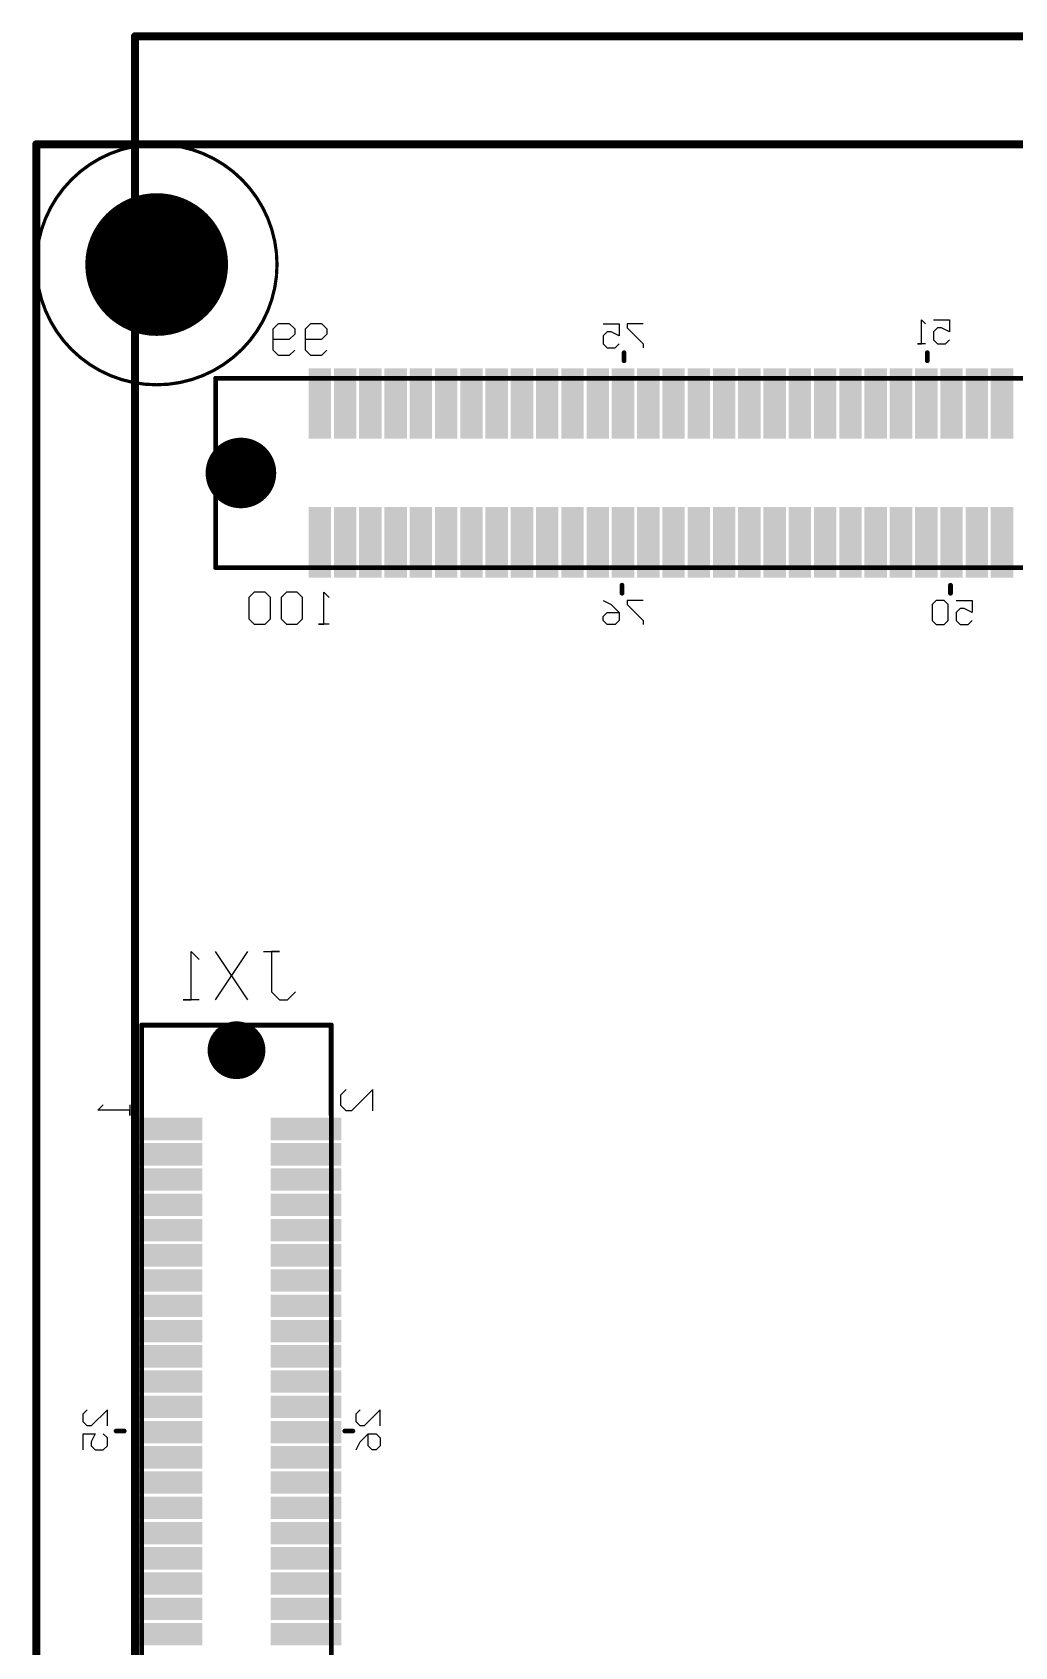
# Model space of a CAD drawing. Header units: millimetres. Extents: x 38 to 445, y 25 to 285.
# Drawn here: x 191.7 to 222.8, y 134 to 185.1 of the extents above; entities that cross this region are included whole.
import ezdxf

# ---------------------------------------------------------------- set-up
doc = ezdxf.new("R2010")
doc.units = ezdxf.units.MM
for name, color, linetype in [('BottomLayer', 5, 'Continuous'), ('BottomOverlay', 54, 'Continuous'), ('BottomPaste', 16, 'Continuous'), ('BottomSolder', 6, 'Continuous'), ('DrillDrawing', 1, 'Continuous'), ('InternalPlane1', 76, 'Continuous'), ('InternalPlane2', 16, 'Continuous'), ('Mechanical12', 56, 'Continuous'), ('Mechanical13', 56, 'Continuous'), ('Mechanical8', 56, 'Continuous'), ('MultiLayer', 9, 'Continuous'), ('PadHoleLayer', 156, 'Continuous'), ('TopLayer', 1, 'Continuous'), ('TopSolder', 216, 'Continuous')]:
    doc.layers.add(name, color=color, linetype=linetype)

# ---------------------------------------------------------------- blocks, each defined once
blk = doc.blocks.new('P___Z__SOM_B_10')
at = {"layer": 'BottomLayer'}
for points, const_width in [([(50.622, -72.898, 1), (51.003, -72.898, 1)], 0.381), ([(50.381, -91.186, 1), (50.965, -91.186, 1)], 0.584), ([(57.15, -97.79, 1), (49.53, -97.79, 1)], 0.102), ([(52.261, -97.79, 1), (54.419, -97.79, 1)], 2.159), ([(49.505, -97.79, 1), (49.555, -97.79, 1)], 0.0508), ([(57.125, -97.79, 1), (57.175, -97.79, 1)], 0.0508)]:
    blk.add_lwpolyline(points, format="xyb", close=True, dxfattribs=dict(at, const_width=const_width))
for points in [[(49.629, -54.654), (49.629, -54.146), (47.597, -54.654), (47.597, -54.146)], [(54.029, -54.654), (54.029, -54.146), (51.997, -54.654), (51.997, -54.146)], [(49.629, -55.454), (49.629, -54.946), (47.597, -55.454), (47.597, -54.946)], [(54.029, -55.454), (54.029, -54.946), (51.997, -55.454), (51.997, -54.946)], [(49.629, -56.254), (49.629, -55.746), (47.597, -56.254), (47.597, -55.746)], [(54.029, -56.254), (54.029, -55.746), (51.997, -56.254), (51.997, -55.746)], [(49.629, -57.054), (49.629, -56.546), (47.597, -57.054), (47.597, -56.546)], [(54.029, -57.054), (54.029, -56.546), (51.997, -57.054), (51.997, -56.546)], [(49.629, -57.854), (49.629, -57.346), (47.597, -57.854), (47.597, -57.346)], [(54.029, -57.854), (54.029, -57.346), (51.997, -57.854), (51.997, -57.346)], [(49.629, -58.654), (49.629, -58.146), (47.597, -58.654), (47.597, -58.146)], [(54.029, -58.654), (54.029, -58.146), (51.997, -58.654), (51.997, -58.146)], [(49.629, -59.454), (49.629, -58.946), (47.597, -59.454), (47.597, -58.946)], [(54.029, -59.454), (54.029, -58.946), (51.997, -59.454), (51.997, -58.946)], [(49.629, -60.254), (49.629, -59.746), (47.597, -60.254), (47.597, -59.746)], [(54.029, -60.254), (54.029, -59.746), (51.997, -60.254), (51.997, -59.746)], [(49.629, -61.054), (49.629, -60.546), (47.597, -61.054), (47.597, -60.546)], [(54.029, -61.054), (54.029, -60.546), (51.997, -61.054), (51.997, -60.546)], [(49.629, -61.854), (49.629, -61.346), (47.597, -61.854), (47.597, -61.346)], [(54.029, -61.854), (54.029, -61.346), (51.997, -61.854), (51.997, -61.346)], [(49.629, -62.654), (49.629, -62.146), (47.597, -62.654), (47.597, -62.146)], [(54.029, -62.654), (54.029, -62.146), (51.997, -62.654), (51.997, -62.146)], [(49.629, -63.454), (49.629, -62.946), (47.597, -63.454), (47.597, -62.946)], [(54.029, -63.454), (54.029, -62.946), (51.997, -63.454), (51.997, -62.946)], [(49.629, -64.254), (49.629, -63.746), (47.597, -64.254), (47.597, -63.746)], [(54.029, -64.254), (54.029, -63.746), (51.997, -64.254), (51.997, -63.746)], [(49.629, -65.054), (49.629, -64.546), (47.597, -65.054), (47.597, -64.546)], [(54.029, -65.054), (54.029, -64.546), (51.997, -65.054), (51.997, -64.546)], [(49.629, -65.854), (49.629, -65.346), (47.597, -65.854), (47.597, -65.346)], [(54.029, -65.854), (54.029, -65.346), (51.997, -65.854), (51.997, -65.346)], [(49.629, -66.654), (49.629, -66.146), (47.597, -66.654), (47.597, -66.146)], [(54.029, -66.654), (54.029, -66.146), (51.997, -66.654), (51.997, -66.146)], [(49.629, -67.454), (49.629, -66.946), (47.597, -67.454), (47.597, -66.946)], [(54.029, -67.454), (54.029, -66.946), (51.997, -67.454), (51.997, -66.946)], [(49.629, -68.254), (49.629, -67.746), (47.597, -68.254), (47.597, -67.746)], [(54.029, -68.254), (54.029, -67.746), (51.997, -68.254), (51.997, -67.746)], [(49.629, -69.054), (49.629, -68.546), (47.597, -69.054), (47.597, -68.546)], [(54.029, -69.054), (54.029, -68.546), (51.997, -69.054), (51.997, -68.546)], [(49.629, -69.854), (49.629, -69.346), (47.597, -69.854), (47.597, -69.346)], [(54.029, -69.854), (54.029, -69.346), (51.997, -69.854), (51.997, -69.346)], [(49.629, -70.654), (49.629, -70.146), (47.597, -70.654), (47.597, -70.146)], [(54.029, -70.654), (54.029, -70.146), (51.997, -70.654), (51.997, -70.146)], [(26.321, -90.002), (26.829, -90.002), (26.321, -87.97), (26.829, -87.97)], [(27.121, -90.002), (27.629, -90.002), (27.121, -87.97), (27.629, -87.97)], [(27.921, -90.002), (28.429, -90.002), (27.921, -87.97), (28.429, -87.97)], [(28.721, -90.002), (29.229, -90.002), (28.721, -87.97), (29.229, -87.97)], [(29.521, -90.002), (30.029, -90.002), (29.521, -87.97), (30.029, -87.97)], [(30.321, -90.002), (30.829, -90.002), (30.321, -87.97), (30.829, -87.97)], [(31.121, -90.002), (31.629, -90.002), (31.121, -87.97), (31.629, -87.97)], [(31.921, -90.002), (32.429, -90.002), (31.921, -87.97), (32.429, -87.97)], [(32.721, -90.002), (33.229, -90.002), (32.721, -87.97), (33.229, -87.97)], [(33.521, -90.002), (34.029, -90.002), (33.521, -87.97), (34.029, -87.97)], [(34.321, -90.002), (34.829, -90.002), (34.321, -87.97), (34.829, -87.97)], [(35.121, -90.002), (35.629, -90.002), (35.121, -87.97), (35.629, -87.97)], [(35.921, -90.002), (36.429, -90.002), (35.921, -87.97), (36.429, -87.97)], [(36.721, -90.002), (37.229, -90.002), (36.721, -87.97), (37.229, -87.97)], [(37.521, -90.002), (38.029, -90.002), (37.521, -87.97), (38.029, -87.97)], [(38.321, -90.002), (38.829, -90.002), (38.321, -87.97), (38.829, -87.97)], [(39.121, -90.002), (39.629, -90.002), (39.121, -87.97), (39.629, -87.97)], [(39.921, -90.002), (40.429, -90.002), (39.921, -87.97), (40.429, -87.97)], [(40.721, -90.002), (41.229, -90.002), (40.721, -87.97), (41.229, -87.97)], [(41.521, -90.002), (42.029, -90.002), (41.521, -87.97), (42.029, -87.97)], [(42.321, -90.002), (42.829, -90.002), (42.321, -87.97), (42.829, -87.97)], [(43.121, -90.002), (43.629, -90.002), (43.121, -87.97), (43.629, -87.97)], [(43.921, -90.002), (44.429, -90.002), (43.921, -87.97), (44.429, -87.97)], [(44.721, -90.002), (45.229, -90.002), (44.721, -87.97), (45.229, -87.97)], [(45.521, -90.002), (46.029, -90.002), (45.521, -87.97), (46.029, -87.97)], [(46.321, -90.002), (46.829, -90.002), (46.321, -87.97), (46.829, -87.97)], [(47.121, -90.002), (47.629, -90.002), (47.121, -87.97), (47.629, -87.97)], [(47.921, -90.002), (48.429, -90.002), (47.921, -87.97), (48.429, -87.97)], [(26.321, -94.402), (26.829, -94.402), (26.321, -92.37), (26.829, -92.37)], [(27.121, -94.402), (27.629, -94.402), (27.121, -92.37), (27.629, -92.37)], [(27.921, -94.402), (28.429, -94.402), (27.921, -92.37), (28.429, -92.37)], [(28.721, -94.402), (29.229, -94.402), (28.721, -92.37), (29.229, -92.37)], [(29.521, -94.402), (30.029, -94.402), (29.521, -92.37), (30.029, -92.37)], [(30.321, -94.402), (30.829, -94.402), (30.321, -92.37), (30.829, -92.37)], [(31.121, -94.402), (31.629, -94.402), (31.121, -92.37), (31.629, -92.37)], [(31.921, -94.402), (32.429, -94.402), (31.921, -92.37), (32.429, -92.37)], [(32.721, -94.402), (33.229, -94.402), (32.721, -92.37), (33.229, -92.37)], [(33.521, -94.402), (34.029, -94.402), (33.521, -92.37), (34.029, -92.37)], [(34.321, -94.402), (34.829, -94.402), (34.321, -92.37), (34.829, -92.37)], [(35.121, -94.402), (35.629, -94.402), (35.121, -92.37), (35.629, -92.37)], [(35.921, -94.402), (36.429, -94.402), (35.921, -92.37), (36.429, -92.37)], [(36.721, -94.402), (37.229, -94.402), (36.721, -92.37), (37.229, -92.37)], [(37.521, -94.402), (38.029, -94.402), (37.521, -92.37), (38.029, -92.37)], [(38.321, -94.402), (38.829, -94.402), (38.321, -92.37), (38.829, -92.37)], [(39.121, -94.402), (39.629, -94.402), (39.121, -92.37), (39.629, -92.37)], [(39.921, -94.402), (40.429, -94.402), (39.921, -92.37), (40.429, -92.37)], [(40.721, -94.402), (41.229, -94.402), (40.721, -92.37), (41.229, -92.37)], [(41.521, -94.402), (42.029, -94.402), (41.521, -92.37), (42.029, -92.37)], [(42.321, -94.402), (42.829, -94.402), (42.321, -92.37), (42.829, -92.37)], [(43.121, -94.402), (43.629, -94.402), (43.121, -92.37), (43.629, -92.37)], [(43.921, -94.402), (44.429, -94.402), (43.921, -92.37), (44.429, -92.37)], [(44.721, -94.402), (45.229, -94.402), (44.721, -92.37), (45.229, -92.37)], [(45.521, -94.402), (46.029, -94.402), (45.521, -92.37), (46.029, -92.37)], [(46.321, -94.402), (46.829, -94.402), (46.321, -92.37), (46.829, -92.37)], [(47.121, -94.402), (47.629, -94.402), (47.121, -92.37), (47.629, -92.37)], [(47.921, -94.402), (48.429, -94.402), (47.921, -92.37), (48.429, -92.37)]]:
    blk.add_solid(points, dxfattribs=at)
at = {"layer": 'BottomOverlay'}
for p, q in [((46.266, -60.361), (46.393, -60.234)), ((46.393, -60.234), (46.52, -60.234)), ((46.52, -60.234), (46.647, -60.361)), ((47.028, -60.234), (46.901, -60.488)), ((55.029, -60.234), (54.902, -60.361)), ((55.283, -60.234), (55.029, -60.234)), ((55.41, -60.361), (55.283, -60.234)), ((55.664, -60.234), (55.664, -60.742)), ((46.266, -60.615), (46.266, -60.361)), ((46.393, -60.742), (46.266, -60.615)), ((46.647, -60.742), (46.393, -60.742)), ((46.647, -60.361), (46.647, -60.742)), ((46.901, -60.488), (46.647, -60.742)), ((54.902, -60.361), (54.902, -60.615)), ((54.902, -60.615), (55.029, -60.742)), ((55.283, -60.742), (55.41, -60.488)), ((55.664, -60.742), (55.283, -60.742)), ((55.41, -60.488), (55.41, -60.361)), ((46.266, -60.996), (46.266, -61.504)), ((46.266, -61.504), (46.774, -60.996)), ((46.774, -60.996), (46.901, -60.996)), ((46.901, -60.996), (47.028, -61.123)), ((47.028, -61.377), (46.901, -61.504)), ((47.028, -61.123), (47.028, -61.377)), ((54.902, -60.996), (54.902, -61.504)), ((54.902, -61.504), (55.41, -60.996)), ((55.41, -60.996), (55.537, -60.996)), ((55.537, -60.996), (55.664, -61.123)), ((55.664, -61.377), (55.537, -61.504)), ((55.664, -61.123), (55.664, -61.377)), ((46.495, -70.976), (46.495, -71.653)), ((46.495, -71.653), (47.172, -70.976)), ((47.172, -70.976), (47.341, -70.976)), ((47.341, -70.976), (47.511, -71.146)), ((54.191, -71.171), (54.191, -70.832)), ((54.191, -70.832), (54.191, -71.002)), ((54.191, -71.002), (55.207, -71.002)), ((55.207, -71.002), (55.038, -71.171)), ((47.511, -71.484), (47.341, -71.653)), ((47.511, -71.146), (47.511, -71.484)), ((49.2, -74.498), (48.946, -74.752)), ((49.454, -74.498), (49.2, -74.498)), ((49.708, -74.752), (49.454, -74.498)), ((50.469, -76.022), (51.485, -74.498)), ((51.485, -76.022), (50.469, -74.498)), ((51.993, -74.498), (52.501, -74.498)), ((52.501, -74.498), (52.247, -74.498)), ((52.247, -74.498), (52.247, -76.022)), ((49.708, -76.022), (49.708, -74.752)), ((49.961, -76.022), (49.454, -76.022)), ((49.454, -76.022), (49.708, -76.022)), ((52.247, -76.022), (51.993, -75.768)), ((27.65, -86.385), (27.523, -86.512)), ((27.904, -86.385), (27.65, -86.385)), ((28.031, -86.512), (27.904, -86.385)), ((28.412, -86.385), (28.285, -86.512)), ((28.666, -86.385), (28.412, -86.385)), ((28.793, -86.512), (28.666, -86.385)), ((37.937, -86.512), (37.937, -86.385)), ((38.699, -86.512), (38.826, -86.385)), ((38.826, -86.385), (39.08, -86.385)), ((39.08, -86.385), (39.207, -86.512)), ((47.879, -86.398), (48.218, -86.398)), ((48.218, -86.398), (48.048, -86.398)), ((48.048, -86.398), (48.048, -87.414)), ((48.895, -86.398), (48.725, -86.567)), ((49.233, -86.398), (48.895, -86.398)), ((49.403, -86.567), (49.233, -86.398)), ((49.91, -86.398), (49.741, -86.567)), ((50.249, -86.398), (49.91, -86.398)), ((50.418, -86.567), (50.249, -86.398)), ((27.523, -87.147), (27.523, -86.766)), ((27.523, -86.766), (27.777, -86.893)), ((27.777, -86.893), (27.904, -86.893)), ((27.904, -86.893), (28.031, -86.766)), ((28.031, -86.766), (28.031, -86.512)), ((28.285, -86.512), (28.285, -87.02)), ((28.793, -87.02), (28.793, -86.512)), ((38.445, -87.02), (37.937, -86.512)), ((38.699, -86.766), (38.699, -86.512)), ((38.953, -87.02), (38.699, -86.766)), ((39.08, -86.766), (38.699, -86.766)), ((39.207, -86.639), (39.08, -86.766)), ((39.207, -86.512), (39.207, -86.639)), ((48.725, -86.567), (48.725, -87.244)), ((49.403, -87.244), (49.403, -86.567)), ((49.741, -86.567), (49.741, -87.244)), ((50.418, -87.244), (50.418, -86.567)), ((28.031, -87.147), (27.523, -87.147)), ((28.285, -87.02), (28.412, -87.147)), ((28.412, -87.147), (28.666, -87.147)), ((28.666, -87.147), (28.793, -87.02)), ((37.937, -87.147), (38.445, -87.147)), ((38.445, -87.147), (38.445, -87.02)), ((39.207, -87.147), (38.953, -87.02)), ((48.048, -87.414), (47.879, -87.244)), ((48.725, -87.244), (48.895, -87.414)), ((48.895, -87.414), (49.233, -87.414)), ((49.233, -87.414), (49.403, -87.244)), ((49.741, -87.244), (49.91, -87.414)), ((49.91, -87.414), (50.249, -87.414)), ((50.249, -87.414), (50.418, -87.244)), ((47.955, -95.076), (48.124, -94.907)), ((48.124, -94.907), (48.463, -94.907)), ((48.463, -94.907), (48.632, -95.076)), ((48.632, -95.076), (48.632, -95.753)), ((48.971, -95.076), (49.14, -94.907)), ((49.14, -94.907), (49.479, -94.907)), ((49.479, -94.907), (49.648, -95.076)), ((49.648, -95.076), (49.648, -95.753)), ((28.361, -95.275), (28.234, -95.402)), ((28.615, -95.275), (28.361, -95.275)), ((28.742, -95.402), (28.615, -95.275)), ((28.742, -95.656), (28.742, -95.402)), ((28.996, -95.275), (29.25, -95.275)), ((29.25, -95.275), (29.123, -95.275)), ((29.123, -95.275), (29.123, -96.037)), ((37.937, -95.275), (37.937, -95.148)), ((38.445, -95.783), (37.937, -95.275)), ((38.826, -95.148), (38.699, -95.275)), ((38.699, -95.91), (38.699, -95.529)), ((38.699, -95.529), (38.953, -95.656)), ((39.08, -95.148), (38.826, -95.148)), ((39.207, -95.275), (39.08, -95.148)), ((39.08, -95.656), (39.207, -95.529)), ((39.207, -95.529), (39.207, -95.275)), ((47.955, -95.584), (48.124, -95.415)), ((47.955, -95.753), (47.955, -95.584)), ((48.124, -95.415), (48.632, -95.415)), ((48.971, -95.584), (49.14, -95.415)), ((48.971, -95.753), (48.971, -95.584)), ((49.14, -95.415), (49.648, -95.415)), ((28.234, -96.037), (28.234, -95.656)), ((28.234, -95.656), (28.488, -95.783)), ((28.742, -96.037), (28.234, -96.037)), ((28.488, -95.783), (28.615, -95.783)), ((28.615, -95.783), (28.742, -95.656)), ((29.123, -96.037), (28.996, -95.91)), ((37.937, -95.91), (38.445, -95.91)), ((38.445, -95.91), (38.445, -95.783)), ((39.207, -95.91), (38.699, -95.91)), ((38.953, -95.656), (39.08, -95.656)), ((48.124, -95.923), (47.955, -95.753)), ((48.463, -95.923), (48.124, -95.923)), ((48.632, -95.753), (48.463, -95.923)), ((49.14, -95.923), (48.971, -95.753)), ((49.479, -95.923), (49.14, -95.923)), ((49.648, -95.753), (49.479, -95.923))]:
    blk.add_line(p, q, dxfattribs=at)
for points, const_width in [([(57.15, 0), (57.15, -101.6)], 0.254), ([(47.384, -60.833), (47.13, -60.833)], 0.152), ([(54.623, -60.833), (54.369, -60.833)], 0.152), ([(47.816, -70.841), (47.816, -73.685)], 0.152), ([(53.813, -70.866), (53.813, -73.685)], 0.152), ([(53.813, -73.685), (47.816, -73.685)], 0.152), ([(28.208, -87.376), (28.208, -87.63)], 0.152), ([(38.608, -87.376), (38.608, -87.63)], 0.152), ([(51.475, -88.189), (48.743, -88.189)], 0.152), ([(51.475, -88.189), (51.475, -94.186)], 0.152), ([(51.475, -94.186), (48.768, -94.186)], 0.152), ([(28.942, -94.742), (28.942, -94.996)], 0.152), ([(38.542, -94.742), (38.542, -94.996)], 0.152), ([(57.15, -101.6), (0, -101.6)], 0.254)]:
    blk.add_lwpolyline(points, dxfattribs=dict(at, const_width=const_width))
for points, const_width in [([(47.092, -60.833, 1), (47.168, -60.833, 1)], 0.0762), ([(47.346, -60.833, 1), (47.422, -60.833, 1)], 0.0762), ([(54.331, -60.833, 1), (54.407, -60.833, 1)], 0.0762), ([(54.585, -60.833, 1), (54.661, -60.833, 1)], 0.0762), ([(47.777, -70.841, 1), (47.854, -70.841, 1)], 0.0762), ([(53.775, -70.866, 1), (53.851, -70.866, 1)], 0.0762), ([(47.777, -73.685, 1), (47.854, -73.685, 1)], 0.0762), ([(47.777, -73.685, 1), (47.854, -73.685, 1)], 0.0762), ([(53.775, -73.685, 1), (53.851, -73.685, 1)], 0.0762), ([(53.775, -73.685, 1), (53.851, -73.685, 1)], 0.0762), ([(28.17, -87.376, 1), (28.246, -87.376, 1)], 0.0762), ([(38.57, -87.376, 1), (38.646, -87.376, 1)], 0.0762), ([(28.17, -87.63, 1), (28.246, -87.63, 1)], 0.0762), ([(38.57, -87.63, 1), (38.646, -87.63, 1)], 0.0762), ([(48.705, -88.189, 1), (48.781, -88.189, 1)], 0.0762), ([(51.437, -88.189, 1), (51.513, -88.189, 1)], 0.0762), ([(51.437, -88.189, 1), (51.513, -88.189, 1)], 0.0762), ([(48.73, -94.186, 1), (48.806, -94.186, 1)], 0.0762), ([(51.437, -94.186, 1), (51.513, -94.186, 1)], 0.0762), ([(51.437, -94.186, 1), (51.513, -94.186, 1)], 0.0762), ([(28.904, -94.742, 1), (28.98, -94.742, 1)], 0.0762), ([(28.904, -94.996, 1), (28.98, -94.996, 1)], 0.0762), ([(38.504, -94.742, 1), (38.58, -94.742, 1)], 0.0762), ([(38.504, -94.996, 1), (38.58, -94.996, 1)], 0.0762), ([(57.086, -101.6, 1), (57.214, -101.6, 1)], 0.127), ([(57.086, -101.6, 1), (57.214, -101.6, 1)], 0.127)]:
    blk.add_lwpolyline(points, format="xyb", close=True, dxfattribs=dict(at, const_width=const_width))
at = {"layer": 'BottomPaste'}
for points in [[(49.629, -54.654), (49.629, -54.146), (47.597, -54.654), (47.597, -54.146)], [(54.029, -54.654), (54.029, -54.146), (51.997, -54.654), (51.997, -54.146)], [(49.629, -55.454), (49.629, -54.946), (47.597, -55.454), (47.597, -54.946)], [(54.029, -55.454), (54.029, -54.946), (51.997, -55.454), (51.997, -54.946)], [(49.629, -56.254), (49.629, -55.746), (47.597, -56.254), (47.597, -55.746)], [(54.029, -56.254), (54.029, -55.746), (51.997, -56.254), (51.997, -55.746)], [(49.629, -57.054), (49.629, -56.546), (47.597, -57.054), (47.597, -56.546)], [(54.029, -57.054), (54.029, -56.546), (51.997, -57.054), (51.997, -56.546)], [(49.629, -57.854), (49.629, -57.346), (47.597, -57.854), (47.597, -57.346)], [(54.029, -57.854), (54.029, -57.346), (51.997, -57.854), (51.997, -57.346)], [(49.629, -58.654), (49.629, -58.146), (47.597, -58.654), (47.597, -58.146)], [(54.029, -58.654), (54.029, -58.146), (51.997, -58.654), (51.997, -58.146)], [(49.629, -59.454), (49.629, -58.946), (47.597, -59.454), (47.597, -58.946)], [(54.029, -59.454), (54.029, -58.946), (51.997, -59.454), (51.997, -58.946)], [(49.629, -60.254), (49.629, -59.746), (47.597, -60.254), (47.597, -59.746)], [(54.029, -60.254), (54.029, -59.746), (51.997, -60.254), (51.997, -59.746)], [(49.629, -61.054), (49.629, -60.546), (47.597, -61.054), (47.597, -60.546)], [(54.029, -61.054), (54.029, -60.546), (51.997, -61.054), (51.997, -60.546)], [(49.629, -61.854), (49.629, -61.346), (47.597, -61.854), (47.597, -61.346)], [(54.029, -61.854), (54.029, -61.346), (51.997, -61.854), (51.997, -61.346)], [(49.629, -62.654), (49.629, -62.146), (47.597, -62.654), (47.597, -62.146)], [(54.029, -62.654), (54.029, -62.146), (51.997, -62.654), (51.997, -62.146)], [(49.629, -63.454), (49.629, -62.946), (47.597, -63.454), (47.597, -62.946)], [(54.029, -63.454), (54.029, -62.946), (51.997, -63.454), (51.997, -62.946)], [(49.629, -64.254), (49.629, -63.746), (47.597, -64.254), (47.597, -63.746)], [(54.029, -64.254), (54.029, -63.746), (51.997, -64.254), (51.997, -63.746)], [(49.629, -65.054), (49.629, -64.546), (47.597, -65.054), (47.597, -64.546)], [(54.029, -65.054), (54.029, -64.546), (51.997, -65.054), (51.997, -64.546)], [(49.629, -65.854), (49.629, -65.346), (47.597, -65.854), (47.597, -65.346)], [(54.029, -65.854), (54.029, -65.346), (51.997, -65.854), (51.997, -65.346)], [(49.629, -66.654), (49.629, -66.146), (47.597, -66.654), (47.597, -66.146)], [(54.029, -66.654), (54.029, -66.146), (51.997, -66.654), (51.997, -66.146)], [(49.629, -67.454), (49.629, -66.946), (47.597, -67.454), (47.597, -66.946)], [(54.029, -67.454), (54.029, -66.946), (51.997, -67.454), (51.997, -66.946)], [(49.629, -68.254), (49.629, -67.746), (47.597, -68.254), (47.597, -67.746)], [(54.029, -68.254), (54.029, -67.746), (51.997, -68.254), (51.997, -67.746)], [(49.629, -69.054), (49.629, -68.546), (47.597, -69.054), (47.597, -68.546)], [(54.029, -69.054), (54.029, -68.546), (51.997, -69.054), (51.997, -68.546)], [(49.629, -69.854), (49.629, -69.346), (47.597, -69.854), (47.597, -69.346)], [(54.029, -69.854), (54.029, -69.346), (51.997, -69.854), (51.997, -69.346)], [(49.629, -70.654), (49.629, -70.146), (47.597, -70.654), (47.597, -70.146)], [(54.029, -70.654), (54.029, -70.146), (51.997, -70.654), (51.997, -70.146)], [(26.321, -90.002), (26.829, -90.002), (26.321, -87.97), (26.829, -87.97)], [(27.121, -90.002), (27.629, -90.002), (27.121, -87.97), (27.629, -87.97)], [(27.921, -90.002), (28.429, -90.002), (27.921, -87.97), (28.429, -87.97)], [(28.721, -90.002), (29.229, -90.002), (28.721, -87.97), (29.229, -87.97)], [(29.521, -90.002), (30.029, -90.002), (29.521, -87.97), (30.029, -87.97)], [(30.321, -90.002), (30.829, -90.002), (30.321, -87.97), (30.829, -87.97)], [(31.121, -90.002), (31.629, -90.002), (31.121, -87.97), (31.629, -87.97)], [(31.921, -90.002), (32.429, -90.002), (31.921, -87.97), (32.429, -87.97)], [(32.721, -90.002), (33.229, -90.002), (32.721, -87.97), (33.229, -87.97)], [(33.521, -90.002), (34.029, -90.002), (33.521, -87.97), (34.029, -87.97)], [(34.321, -90.002), (34.829, -90.002), (34.321, -87.97), (34.829, -87.97)], [(35.121, -90.002), (35.629, -90.002), (35.121, -87.97), (35.629, -87.97)], [(35.921, -90.002), (36.429, -90.002), (35.921, -87.97), (36.429, -87.97)], [(36.721, -90.002), (37.229, -90.002), (36.721, -87.97), (37.229, -87.97)], [(37.521, -90.002), (38.029, -90.002), (37.521, -87.97), (38.029, -87.97)], [(38.321, -90.002), (38.829, -90.002), (38.321, -87.97), (38.829, -87.97)], [(39.121, -90.002), (39.629, -90.002), (39.121, -87.97), (39.629, -87.97)], [(39.921, -90.002), (40.429, -90.002), (39.921, -87.97), (40.429, -87.97)], [(40.721, -90.002), (41.229, -90.002), (40.721, -87.97), (41.229, -87.97)], [(41.521, -90.002), (42.029, -90.002), (41.521, -87.97), (42.029, -87.97)], [(42.321, -90.002), (42.829, -90.002), (42.321, -87.97), (42.829, -87.97)], [(43.121, -90.002), (43.629, -90.002), (43.121, -87.97), (43.629, -87.97)], [(43.921, -90.002), (44.429, -90.002), (43.921, -87.97), (44.429, -87.97)], [(44.721, -90.002), (45.229, -90.002), (44.721, -87.97), (45.229, -87.97)], [(45.521, -90.002), (46.029, -90.002), (45.521, -87.97), (46.029, -87.97)], [(46.321, -90.002), (46.829, -90.002), (46.321, -87.97), (46.829, -87.97)], [(47.121, -90.002), (47.629, -90.002), (47.121, -87.97), (47.629, -87.97)], [(47.921, -90.002), (48.429, -90.002), (47.921, -87.97), (48.429, -87.97)], [(26.321, -94.402), (26.829, -94.402), (26.321, -92.37), (26.829, -92.37)], [(27.121, -94.402), (27.629, -94.402), (27.121, -92.37), (27.629, -92.37)], [(27.921, -94.402), (28.429, -94.402), (27.921, -92.37), (28.429, -92.37)], [(28.721, -94.402), (29.229, -94.402), (28.721, -92.37), (29.229, -92.37)], [(29.521, -94.402), (30.029, -94.402), (29.521, -92.37), (30.029, -92.37)], [(30.321, -94.402), (30.829, -94.402), (30.321, -92.37), (30.829, -92.37)], [(31.121, -94.402), (31.629, -94.402), (31.121, -92.37), (31.629, -92.37)], [(31.921, -94.402), (32.429, -94.402), (31.921, -92.37), (32.429, -92.37)], [(32.721, -94.402), (33.229, -94.402), (32.721, -92.37), (33.229, -92.37)], [(33.521, -94.402), (34.029, -94.402), (33.521, -92.37), (34.029, -92.37)], [(34.321, -94.402), (34.829, -94.402), (34.321, -92.37), (34.829, -92.37)], [(35.121, -94.402), (35.629, -94.402), (35.121, -92.37), (35.629, -92.37)], [(35.921, -94.402), (36.429, -94.402), (35.921, -92.37), (36.429, -92.37)], [(36.721, -94.402), (37.229, -94.402), (36.721, -92.37), (37.229, -92.37)], [(37.521, -94.402), (38.029, -94.402), (37.521, -92.37), (38.029, -92.37)], [(38.321, -94.402), (38.829, -94.402), (38.321, -92.37), (38.829, -92.37)], [(39.121, -94.402), (39.629, -94.402), (39.121, -92.37), (39.629, -92.37)], [(39.921, -94.402), (40.429, -94.402), (39.921, -92.37), (40.429, -92.37)], [(40.721, -94.402), (41.229, -94.402), (40.721, -92.37), (41.229, -92.37)], [(41.521, -94.402), (42.029, -94.402), (41.521, -92.37), (42.029, -92.37)], [(42.321, -94.402), (42.829, -94.402), (42.321, -92.37), (42.829, -92.37)], [(43.121, -94.402), (43.629, -94.402), (43.121, -92.37), (43.629, -92.37)], [(43.921, -94.402), (44.429, -94.402), (43.921, -92.37), (44.429, -92.37)], [(44.721, -94.402), (45.229, -94.402), (44.721, -92.37), (45.229, -92.37)], [(45.521, -94.402), (46.029, -94.402), (45.521, -92.37), (46.029, -92.37)], [(46.321, -94.402), (46.829, -94.402), (46.321, -92.37), (46.829, -92.37)], [(47.121, -94.402), (47.629, -94.402), (47.121, -92.37), (47.629, -92.37)], [(47.921, -94.402), (48.429, -94.402), (47.921, -92.37), (48.429, -92.37)]]:
    blk.add_solid(points, dxfattribs=at)
at = {"layer": 'BottomSolder'}
for points, const_width in [([(50.571, -72.898, 1), (51.054, -72.898, 1)], 0.483), ([(50.33, -91.186, 1), (51.016, -91.186, 1)], 0.686), ([(52.21, -97.79, 1), (54.47, -97.79, 1)], 2.261)]:
    blk.add_lwpolyline(points, format="xyb", close=True, dxfattribs=dict(at, const_width=const_width))
for points in [[(49.73, -54.756), (49.73, -54.044), (47.495, -54.756), (47.495, -54.044)], [(54.13, -54.756), (54.13, -54.044), (51.895, -54.756), (51.895, -54.044)], [(49.73, -55.556), (49.73, -54.844), (47.495, -55.556), (47.495, -54.844)], [(54.13, -55.556), (54.13, -54.844), (51.895, -55.556), (51.895, -54.844)], [(49.73, -56.356), (49.73, -55.644), (47.495, -56.356), (47.495, -55.644)], [(54.13, -56.356), (54.13, -55.644), (51.895, -56.356), (51.895, -55.644)], [(49.73, -57.156), (49.73, -56.444), (47.495, -57.156), (47.495, -56.444)], [(54.13, -57.156), (54.13, -56.444), (51.895, -57.156), (51.895, -56.444)], [(49.73, -57.956), (49.73, -57.244), (47.495, -57.956), (47.495, -57.244)], [(54.13, -57.956), (54.13, -57.244), (51.895, -57.956), (51.895, -57.244)], [(49.73, -58.756), (49.73, -58.044), (47.495, -58.756), (47.495, -58.044)], [(54.13, -58.756), (54.13, -58.044), (51.895, -58.756), (51.895, -58.044)], [(49.73, -59.556), (49.73, -58.844), (47.495, -59.556), (47.495, -58.844)], [(54.13, -59.556), (54.13, -58.844), (51.895, -59.556), (51.895, -58.844)], [(49.73, -60.356), (49.73, -59.644), (47.495, -60.356), (47.495, -59.644)], [(54.13, -60.356), (54.13, -59.644), (51.895, -60.356), (51.895, -59.644)], [(49.73, -61.156), (49.73, -60.444), (47.495, -61.156), (47.495, -60.444)], [(54.13, -61.156), (54.13, -60.444), (51.895, -61.156), (51.895, -60.444)], [(49.73, -61.956), (49.73, -61.244), (47.495, -61.956), (47.495, -61.244)], [(54.13, -61.956), (54.13, -61.244), (51.895, -61.956), (51.895, -61.244)], [(49.73, -62.756), (49.73, -62.044), (47.495, -62.756), (47.495, -62.044)], [(54.13, -62.756), (54.13, -62.044), (51.895, -62.756), (51.895, -62.044)], [(49.73, -63.556), (49.73, -62.844), (47.495, -63.556), (47.495, -62.844)], [(54.13, -63.556), (54.13, -62.844), (51.895, -63.556), (51.895, -62.844)], [(49.73, -64.356), (49.73, -63.644), (47.495, -64.356), (47.495, -63.644)], [(54.13, -64.356), (54.13, -63.644), (51.895, -64.356), (51.895, -63.644)], [(49.73, -65.156), (49.73, -64.444), (47.495, -65.156), (47.495, -64.444)], [(54.13, -65.156), (54.13, -64.444), (51.895, -65.156), (51.895, -64.444)], [(49.73, -65.956), (49.73, -65.244), (47.495, -65.956), (47.495, -65.244)], [(54.13, -65.956), (54.13, -65.244), (51.895, -65.956), (51.895, -65.244)], [(49.73, -66.756), (49.73, -66.044), (47.495, -66.756), (47.495, -66.044)], [(54.13, -66.756), (54.13, -66.044), (51.895, -66.756), (51.895, -66.044)], [(49.73, -67.556), (49.73, -66.844), (47.495, -67.556), (47.495, -66.844)], [(54.13, -67.556), (54.13, -66.844), (51.895, -67.556), (51.895, -66.844)], [(49.73, -68.356), (49.73, -67.644), (47.495, -68.356), (47.495, -67.644)], [(54.13, -68.356), (54.13, -67.644), (51.895, -68.356), (51.895, -67.644)], [(49.73, -69.156), (49.73, -68.444), (47.495, -69.156), (47.495, -68.444)], [(54.13, -69.156), (54.13, -68.444), (51.895, -69.156), (51.895, -68.444)], [(49.73, -69.956), (49.73, -69.244), (47.495, -69.956), (47.495, -69.244)], [(54.13, -69.956), (54.13, -69.244), (51.895, -69.956), (51.895, -69.244)], [(49.73, -70.756), (49.73, -70.044), (47.495, -70.756), (47.495, -70.044)], [(54.13, -70.756), (54.13, -70.044), (51.895, -70.756), (51.895, -70.044)], [(26.219, -90.104), (26.931, -90.104), (26.219, -87.868), (26.931, -87.868)], [(27.019, -90.104), (27.731, -90.104), (27.019, -87.868), (27.731, -87.868)], [(27.819, -90.104), (28.531, -90.104), (27.819, -87.868), (28.531, -87.868)], [(28.619, -90.104), (29.331, -90.104), (28.619, -87.868), (29.331, -87.868)], [(29.419, -90.104), (30.131, -90.104), (29.419, -87.868), (30.131, -87.868)], [(30.219, -90.104), (30.931, -90.104), (30.219, -87.868), (30.931, -87.868)], [(31.019, -90.104), (31.731, -90.104), (31.019, -87.868), (31.731, -87.868)], [(31.819, -90.104), (32.531, -90.104), (31.819, -87.868), (32.531, -87.868)], [(32.619, -90.104), (33.331, -90.104), (32.619, -87.868), (33.331, -87.868)], [(33.419, -90.104), (34.131, -90.104), (33.419, -87.868), (34.131, -87.868)], [(34.219, -90.104), (34.931, -90.104), (34.219, -87.868), (34.931, -87.868)], [(35.019, -90.104), (35.731, -90.104), (35.019, -87.868), (35.731, -87.868)], [(35.819, -90.104), (36.531, -90.104), (35.819, -87.868), (36.531, -87.868)], [(36.619, -90.104), (37.331, -90.104), (36.619, -87.868), (37.331, -87.868)], [(37.419, -90.104), (38.131, -90.104), (37.419, -87.868), (38.131, -87.868)], [(38.219, -90.104), (38.931, -90.104), (38.219, -87.868), (38.931, -87.868)], [(39.019, -90.104), (39.731, -90.104), (39.019, -87.868), (39.731, -87.868)], [(39.819, -90.104), (40.531, -90.104), (39.819, -87.868), (40.531, -87.868)], [(40.619, -90.104), (41.331, -90.104), (40.619, -87.868), (41.331, -87.868)], [(41.419, -90.104), (42.131, -90.104), (41.419, -87.868), (42.131, -87.868)], [(42.219, -90.104), (42.931, -90.104), (42.219, -87.868), (42.931, -87.868)], [(43.019, -90.104), (43.731, -90.104), (43.019, -87.868), (43.731, -87.868)], [(43.819, -90.104), (44.531, -90.104), (43.819, -87.868), (44.531, -87.868)], [(44.619, -90.104), (45.331, -90.104), (44.619, -87.868), (45.331, -87.868)], [(45.419, -90.104), (46.131, -90.104), (45.419, -87.868), (46.131, -87.868)], [(46.219, -90.104), (46.931, -90.104), (46.219, -87.868), (46.931, -87.868)], [(47.019, -90.104), (47.731, -90.104), (47.019, -87.868), (47.731, -87.868)], [(47.819, -90.104), (48.531, -90.104), (47.819, -87.868), (48.531, -87.868)], [(26.219, -94.504), (26.931, -94.504), (26.219, -92.268), (26.931, -92.268)], [(27.019, -94.504), (27.731, -94.504), (27.019, -92.268), (27.731, -92.268)], [(27.819, -94.504), (28.531, -94.504), (27.819, -92.268), (28.531, -92.268)], [(28.619, -94.504), (29.331, -94.504), (28.619, -92.268), (29.331, -92.268)], [(29.419, -94.504), (30.131, -94.504), (29.419, -92.268), (30.131, -92.268)], [(30.219, -94.504), (30.931, -94.504), (30.219, -92.268), (30.931, -92.268)], [(31.019, -94.504), (31.731, -94.504), (31.019, -92.268), (31.731, -92.268)], [(31.819, -94.504), (32.531, -94.504), (31.819, -92.268), (32.531, -92.268)], [(32.619, -94.504), (33.331, -94.504), (32.619, -92.268), (33.331, -92.268)], [(33.419, -94.504), (34.131, -94.504), (33.419, -92.268), (34.131, -92.268)], [(34.219, -94.504), (34.931, -94.504), (34.219, -92.268), (34.931, -92.268)], [(35.019, -94.504), (35.731, -94.504), (35.019, -92.268), (35.731, -92.268)], [(35.819, -94.504), (36.531, -94.504), (35.819, -92.268), (36.531, -92.268)], [(36.619, -94.504), (37.331, -94.504), (36.619, -92.268), (37.331, -92.268)], [(37.419, -94.504), (38.131, -94.504), (37.419, -92.268), (38.131, -92.268)], [(38.219, -94.504), (38.931, -94.504), (38.219, -92.268), (38.931, -92.268)], [(39.019, -94.504), (39.731, -94.504), (39.019, -92.268), (39.731, -92.268)], [(39.819, -94.504), (40.531, -94.504), (39.819, -92.268), (40.531, -92.268)], [(40.619, -94.504), (41.331, -94.504), (40.619, -92.268), (41.331, -92.268)], [(41.419, -94.504), (42.131, -94.504), (41.419, -92.268), (42.131, -92.268)], [(42.219, -94.504), (42.931, -94.504), (42.219, -92.268), (42.931, -92.268)], [(43.019, -94.504), (43.731, -94.504), (43.019, -92.268), (43.731, -92.268)], [(43.819, -94.504), (44.531, -94.504), (43.819, -92.268), (44.531, -92.268)], [(44.619, -94.504), (45.331, -94.504), (44.619, -92.268), (45.331, -92.268)], [(45.419, -94.504), (46.131, -94.504), (45.419, -92.268), (46.131, -92.268)], [(46.219, -94.504), (46.931, -94.504), (46.219, -92.268), (46.931, -92.268)], [(47.019, -94.504), (47.731, -94.504), (47.019, -92.268), (47.731, -92.268)], [(47.819, -94.504), (48.531, -94.504), (47.819, -92.268), (48.531, -92.268)]]:
    blk.add_solid(points, dxfattribs=at)
at = {"layer": 'InternalPlane1'}
for points, const_width in [([(50.355, -72.898, 1), (51.27, -72.898, 1)], 0.914), ([(50.114, -91.186, 1), (51.232, -91.186, 1)], 1.117), ([(52.292, -97.79, 1), (54.388, -97.79, 1)], 2.095)]:
    blk.add_lwpolyline(points, format="xyb", close=True, dxfattribs=dict(at, const_width=const_width))
at = {"layer": 'InternalPlane2'}
for points, const_width in [([(50.355, -72.898, 1), (51.27, -72.898, 1)], 0.914), ([(50.114, -91.186, 1), (51.232, -91.186, 1)], 1.117), ([(52.292, -97.79, 1), (54.388, -97.79, 1)], 2.095)]:
    blk.add_lwpolyline(points, format="xyb", close=True, dxfattribs=dict(at, const_width=const_width))
at = {"layer": 'Mechanical12', "const_width": 0.254}
for points in [[(50.813, -72.644), (50.813, -73.152)], [(51.067, -72.898), (50.559, -72.898)], [(50.673, -90.932), (50.673, -91.44)], [(50.927, -91.186), (50.419, -91.186)], [(53.594, -97.79), (53.086, -97.79)], [(53.34, -97.536), (53.34, -98.044)]]:
    blk.add_lwpolyline(points, dxfattribs=at)
at = {"layer": 'Mechanical12', "const_width": 0.127}
for points in [[(50.749, -72.644, 1), (50.876, -72.644, 1)], [(50.495, -72.898, 1), (50.622, -72.898, 1)], [(50.749, -73.152, 1), (50.876, -73.152, 1)], [(51.003, -72.898, 1), (51.13, -72.898, 1)], [(50.609, -90.932, 1), (50.736, -90.932, 1)], [(50.355, -91.186, 1), (50.482, -91.186, 1)], [(50.609, -91.44, 1), (50.736, -91.44, 1)], [(50.863, -91.186, 1), (50.99, -91.186, 1)], [(53.022, -97.79, 1), (53.15, -97.79, 1)], [(53.276, -97.536, 1), (53.403, -97.536, 1)], [(53.531, -97.79, 1), (53.657, -97.79, 1)], [(53.276, -98.044, 1), (53.403, -98.044, 1)]]:
    blk.add_lwpolyline(points, format="xyb", close=True, dxfattribs=at)
at = {"layer": 'Mechanical13', "const_width": 0.152}
for points in [[(47.813, -27.9), (47.813, -73.7)], [(53.813, -27.9), (53.813, -73.7)], [(53.813, -73.7), (47.813, -73.7)], [(51.475, -88.186), (5.675, -88.186)], [(51.475, -88.186), (51.475, -94.186)], [(51.475, -94.186), (5.675, -94.186)]]:
    blk.add_lwpolyline(points, dxfattribs=at)
at = {"layer": 'Mechanical13', "const_width": 0.0762}
for points in [[(47.775, -73.7, 1), (47.851, -73.7, 1)], [(47.775, -73.7, 1), (47.851, -73.7, 1)], [(53.775, -73.7, 1), (53.851, -73.7, 1)], [(53.775, -73.7, 1), (53.851, -73.7, 1)], [(51.437, -88.186, 1), (51.513, -88.186, 1)], [(51.437, -88.186, 1), (51.513, -88.186, 1)], [(51.437, -94.186, 1), (51.513, -94.186, 1)], [(51.437, -94.186, 1), (51.513, -94.186, 1)]]:
    blk.add_lwpolyline(points, format="xyb", close=True, dxfattribs=at)
at = {"layer": 'MultiLayer'}
for points, const_width in [([(50.622, -72.898, 1), (51.003, -72.898, 1)], 0.381), ([(50.381, -91.186, 1), (50.965, -91.186, 1)], 0.584), ([(52.261, -97.79, 1), (54.419, -97.79, 1)], 2.159)]:
    blk.add_lwpolyline(points, format="xyb", close=True, dxfattribs=dict(at, const_width=const_width))
at = {"layer": 'PadHoleLayer'}
for points, const_width in [([(50.609, -72.898, 1), (51.016, -72.898, 1)], 0.406), ([(50.368, -91.186, 1), (50.978, -91.186, 1)], 0.609), ([(52.546, -97.79, 1), (54.134, -97.79, 1)], 1.587)]:
    blk.add_lwpolyline(points, format="xyb", close=True, dxfattribs=dict(at, const_width=const_width))
at = {"layer": 'TopLayer'}
for points, const_width in [([(50.622, -72.898, 1), (51.003, -72.898, 1)], 0.381), ([(50.381, -91.186, 1), (50.965, -91.186, 1)], 0.584), ([(57.15, -97.79, 1), (49.53, -97.79, 1)], 0.102), ([(52.261, -97.79, 1), (54.419, -97.79, 1)], 2.159), ([(49.505, -97.79, 1), (49.555, -97.79, 1)], 0.0508), ([(57.125, -97.79, 1), (57.175, -97.79, 1)], 0.0508)]:
    blk.add_lwpolyline(points, format="xyb", close=True, dxfattribs=dict(at, const_width=const_width))
at = {"layer": 'TopSolder'}
for points, const_width in [([(50.571, -72.898, 1), (51.054, -72.898, 1)], 0.483), ([(50.33, -91.186, 1), (51.016, -91.186, 1)], 0.686), ([(52.21, -97.79, 1), (54.47, -97.79, 1)], 2.261)]:
    blk.add_lwpolyline(points, format="xyb", close=True, dxfattribs=dict(at, const_width=const_width))

msp = doc.modelspace()

# ---------------------------------------------------------------- linework, layer by layer
at = {"layer": 'DrillDrawing', "const_width": 0.0508}
for points in [[(195.38, 178.023), (195.888, 178.023)], [(195.38, 178.023), (195.634, 177.515)], [(195.634, 177.515), (195.888, 178.023)], [(198.047, 171.419), (198.555, 171.419)], [(198.047, 170.911), (198.047, 171.419)], [(198.555, 170.911), (198.555, 171.419)], [(198.047, 170.911), (198.555, 170.911)]]:
    msp.add_lwpolyline(points, dxfattribs=at)
at = {"layer": 'DrillDrawing'}
for points, const_width in [([(195.367, 178.023, 1), (195.392, 178.023, 1)], 0.0254), ([(195.367, 178.023, 1), (195.392, 178.023, 1)], 0.0254), ([(195.875, 178.023, 1), (195.9, 178.023, 1)], 0.0254), ([(195.875, 178.023, 1), (195.9, 178.023, 1)], 0.0254), ([(195.621, 177.515, 1), (195.646, 177.515, 1)], 0.0254), ([(195.621, 177.515, 1), (195.646, 177.515, 1)], 0.0254), ([(198.034, 171.419, 1), (198.059, 171.419, 1)], 0.0254), ([(198.034, 171.419, 1), (198.059, 171.419, 1)], 0.0254), ([(198.542, 171.419, 1), (198.567, 171.419, 1)], 0.0254), ([(198.542, 171.419, 1), (198.567, 171.419, 1)], 0.0254), ([(198.034, 170.911, 1), (198.059, 170.911, 1)], 0.0254), ([(198.034, 170.911, 1), (198.059, 170.911, 1)], 0.0254), ([(198.542, 170.911, 1), (198.567, 170.911, 1)], 0.0254), ([(198.542, 170.911, 1), (198.567, 170.911, 1)], 0.0254), ([(198.415, 152.877, 1), (197.907, 152.877, 1)], 0.0508), ([(197.894, 152.877, 1), (197.92, 152.877, 1)], 0.0254), ([(198.402, 152.877, 1), (198.428, 152.877, 1)], 0.0254)]:
    msp.add_lwpolyline(points, format="xyb", close=True, dxfattribs=dict(at, const_width=const_width))
at = {"layer": 'Mechanical8', "const_width": 0.254}
for points in [[(194.945, 184.995), (194.95, 185)], [(194.945, 91.186), (194.945, 184.995)], [(194.95, 185), (359.94, 185)]]:
    msp.add_lwpolyline(points, dxfattribs=at)
at = {"layer": 'Mechanical8', "const_width": 0.127}
for points in [[(194.881, 184.995, 1), (195.008, 184.995, 1)], [(194.881, 184.995, 1), (195.008, 184.995, 1)], [(194.887, 185, 1), (195.014, 185, 1)], [(194.887, 185, 1), (195.014, 185, 1)]]:
    msp.add_lwpolyline(points, format="xyb", close=True, dxfattribs=at)

# ---------------------------------------------------------------- block references
at = {"rotation": 180}
msp.add_blockref('P___Z__SOM_B_10', (248.974, 79.979), dxfattribs=at)

doc.saveas('drawing.dxf')
